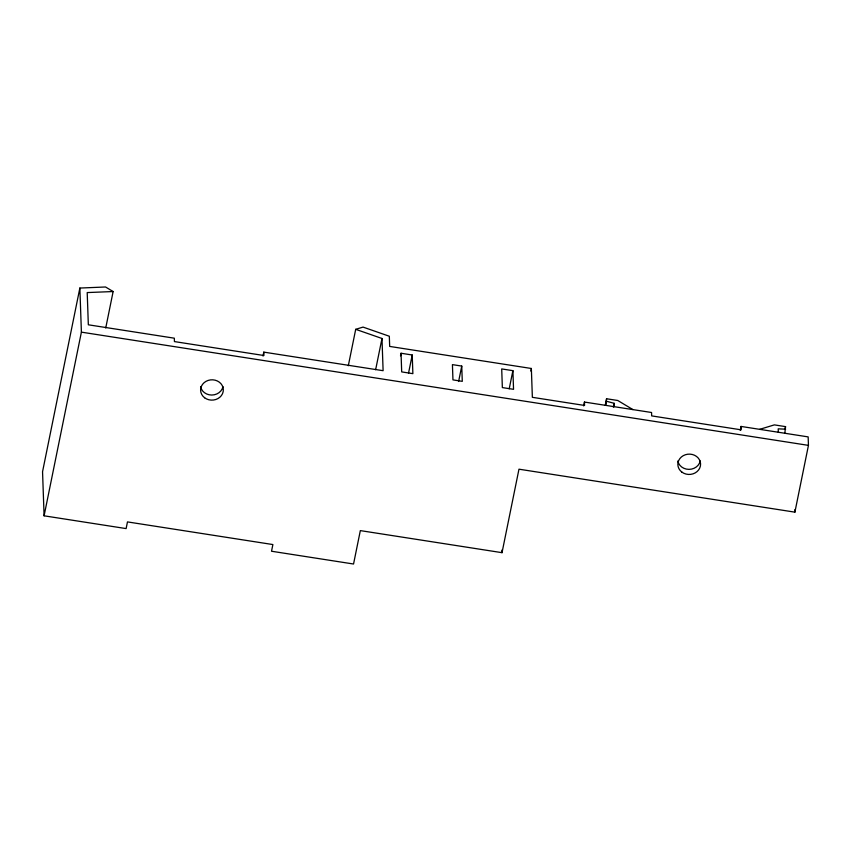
<?xml version="1.0" encoding="UTF-8"?>
<svg xmlns="http://www.w3.org/2000/svg" width="851" height="851" viewBox="0 0 851 851"><rect width="100%" height="100%" fill="white"/><g stroke="black" fill="none" stroke-linecap="round" stroke-linejoin="round"><path stroke-width="1.28" d="M105.737 327.986L113.13 291.542L105.556 286.989L79.856 288.053L42.55 471.72L44.092 515.812L126.118 528.588L127.469 521.908L272.884 544.555L271.522 551.235L353.548 564.011L360.335 530.609L502.016 552.671L518.972 469.188L794.887 512.153L808.45 445.371L808.152 436.893L741.04 426.436L740.264 430.287M44.092 515.812L81.398 332.145L79.856 288.053M263.002 356.026L263.799 352.123L383.11 370.696L381.982 338.475L355.707 329.326L348.304 365.76M375.642 369.706L381.982 338.475M400.513 355.846L401.044 353.25L412.224 354.995L412.873 373.653L401.693 371.908L401.044 353.25M408.533 373.153L412.224 354.995M458.615 381.493L461.742 366.079L452.424 364.622L452.955 379.886L462.284 381.344L461.742 366.079M509.206 388.822L512.898 370.664L501.707 368.93L502.356 387.588L513.547 389.322L512.898 370.664M530.833 371.079L531.354 368.483L389.673 346.421L389.322 336.241L363.047 327.092L355.707 329.326M583.658 405.906L584.446 402.055L651.558 412.501L651.675 415.894L741.157 429.829L741.04 426.436M605.274 405.172L606.582 398.757L617.762 400.491L632.921 409.597M605.891 405.15L606.582 398.757M613.369 407.161L614.156 403.31L606.667 401.3M785.026 429.191L785.547 426.628L774.357 424.883L759.688 429.34M784.856 433.021L785.547 426.628M113.13 291.542L87.206 292.574L88.334 324.795L174.317 338.187L174.434 341.581L263.916 355.516L263.799 352.123M785.633 429.17L778.208 428.851L778.325 432.244M81.398 332.145L808.45 445.371M794.802 509.738L794.887 512.153M614.156 403.31L614.273 406.693M584.446 402.055L584.563 405.448L532.364 397.321L531.354 368.483M501.93 550.065L502.016 552.671M700.224 460.944A11.371 10.169 -2 0 1 688.97 469.369A11.371 10.169 -2 0 1 677.832 460.987M222.983 386.62A11.371 10.169 -2 0 1 211.729 395.045A11.371 10.169 -2 0 1 200.591 386.662M681.864 472.092A11.371 10.169 -2 0 0 700.405 466.029A11.371 10.169 -2 0 0 685.385 454.742A11.371 10.169 -2 0 0 681.864 472.092M204.612 397.768A11.371 10.169 -2 0 0 223.153 391.705A11.371 10.169 -2 0 0 208.144 380.418A11.371 10.169 -2 0 0 204.612 397.768"/></g></svg>
